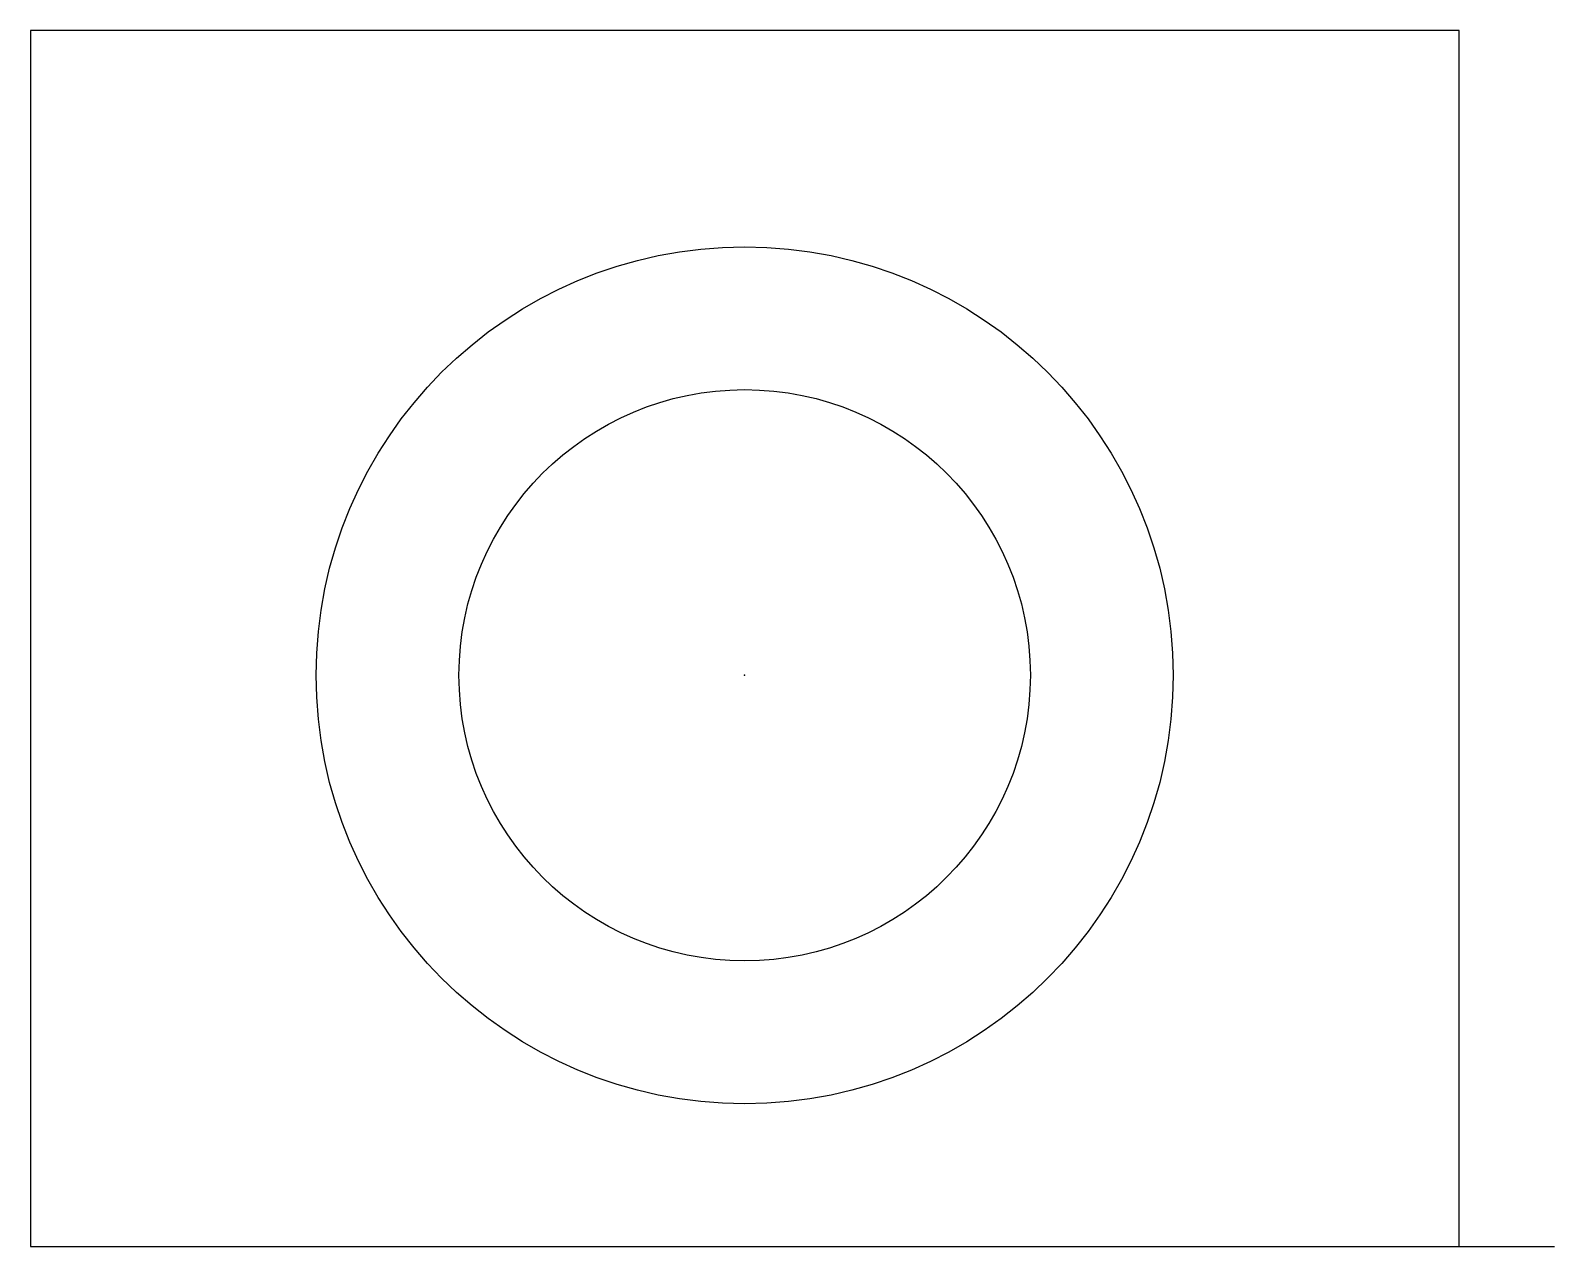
# Model space of a CAD drawing. Header units: centimetres. Extents: x -5 to 5.7, y -4 to 4.5.
import ezdxf

# ---------------------------------------------------------------- set-up
doc = ezdxf.new("R2010")
doc.units = ezdxf.units.CM
doc.header["$MEASUREMENT"] = 0
doc.layers.add('Industrial Tool 1 v1_Sketch1', color=7, linetype='Continuous')
doc.layers.add('Industrial Tool 1 v1_Sketch2', color=7, linetype='Continuous')

msp = doc.modelspace()

# ---------------------------------------------------------------- linework, layer by layer
at = {"layer": 'Industrial Tool 1 v1_Sketch1'}
for radius in [3, 3, 2]:
    msp.add_circle((0, 0), radius, dxfattribs=at)
msp.add_point((0, 0), dxfattribs=at)
at = {"layer": 'Industrial Tool 1 v1_Sketch2'}
for p, q in [((5.002, 4.515), (-5, 4.515)), ((-5, 4.515), (-5, -4)), ((5.002, -4), (5.002, 4.515)), ((-5, -4), (5.67, -4)), ((-5, -4), (5.002, -4))]:
    msp.add_line(p, q, dxfattribs=at)
msp.add_point((0, 0), dxfattribs=at)

doc.saveas('drawing.dxf')
